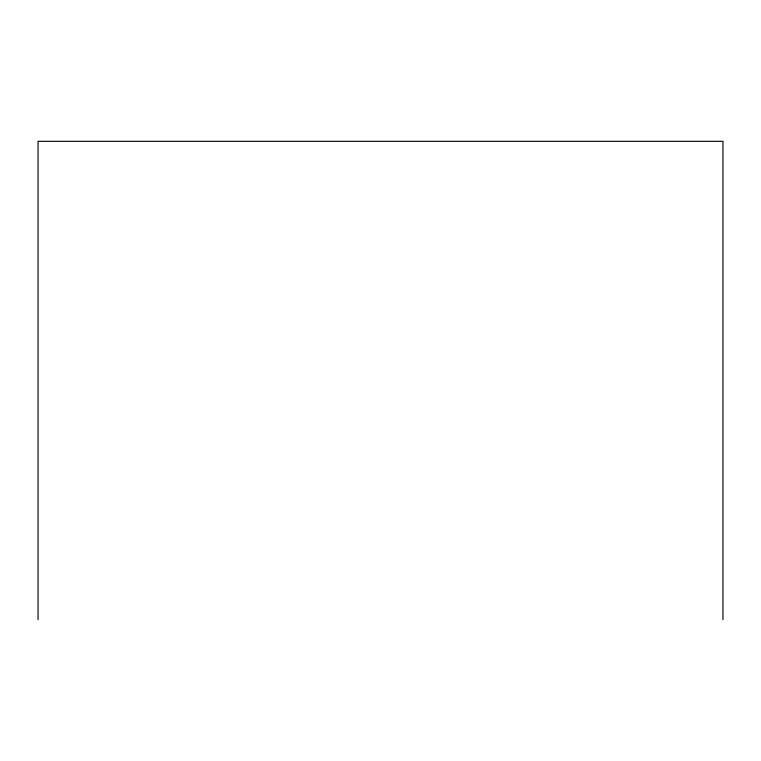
<?xml version="1.0" encoding="UTF-8"?>
<svg xmlns="http://www.w3.org/2000/svg" width="761" height="761" viewBox="0 0 761 761"><rect width="100%" height="100%" fill="white"/><g stroke="black" fill="none" stroke-linecap="round" stroke-linejoin="round"><path stroke-width="1.14" d="M722.95 619.682L722.95 141.318L38.05 141.318L38.05 619.682"/></g></svg>
